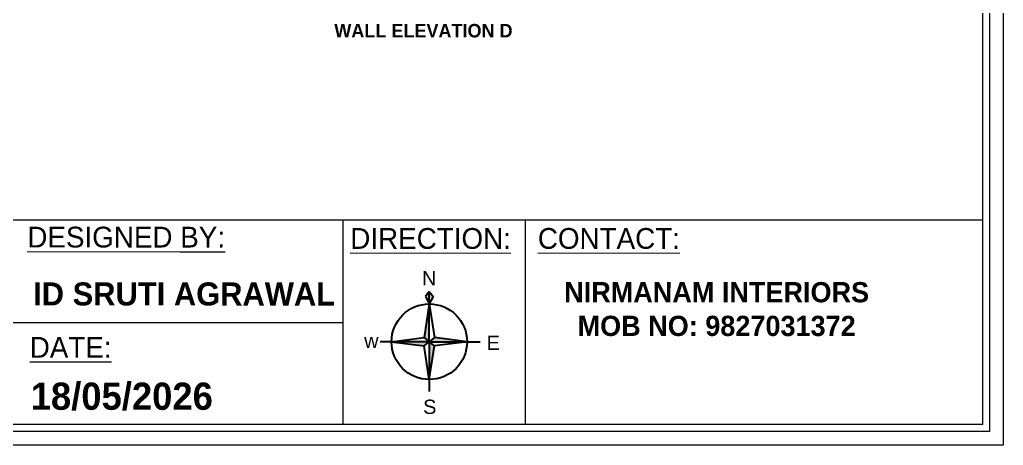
# Model space of a CAD drawing. Header units: inches. Extents: x 15448 to 46480, y -8154 to 0.
# Drawn here: x 22336.7 to 22628.6, y -6235.4 to -6109.1 of the extents above; entities that cross this region are included whole.
import ezdxf

# ---------------------------------------------------------------- set-up
doc = ezdxf.new("R2010")
doc.units = ezdxf.units.IN
doc.header["$MEASUREMENT"] = 0
for name, color, linetype in [('ELE', 5, 'Continuous'), ('FUR', 42, 'Continuous'), ('furni', 253, 'Continuous')]:
    doc.layers.add(name, color=color, linetype=linetype)
doc.styles.add('HEMI', font='stylu.ttf')
doc.styles.get("Standard").update_dxf_attribs({"font": 'arial.ttf'})

# ---------------------------------------------------------------- blocks, each defined once
blk = doc.blocks.new('A$C470D500B')
at = {"layer": 'ELE', "true_color": 0xed1f24}
h = blk.add_hatch(color=240, dxfattribs=at)
h.paths.add_polyline_path([(25.36, 49.16), (23.85, 47.28), (25.36, 44.35)])
h.paths.add_polyline_path([(25.36, 44.35), (26.88, 47.28), (25.36, 49.16)])
at = {"layer": 'ELE', "true_color": 0x000000}
h = blk.add_hatch(color=18, dxfattribs=at)
h.paths.add_polyline_path([(27.34, 28.11), (25.36, 29.71), (25.36, 15.08)])
h.paths.add_polyline_path([(40, 29.71), (27.34, 31.31), (25.36, 29.71)])
h.paths.add_polyline_path([(25.36, 44.35), (23.38, 31.31), (25.36, 29.71)])
h.paths.add_polyline_path([(23.38, 28.11), (25.36, 29.71), (10.73, 29.71)])
at = {"layer": 'ELE', "color": 240, "true_color": 0xed1f24}
for p, q in [((25.36, 49.16), (23.85, 47.28)), ((23.85, 47.28), (25.36, 44.35)), ((25.36, 49.16), (26.88, 47.28)), ((25.36, 44.35), (25.36, 49.16)), ((26.88, 47.28), (25.36, 44.35))]:
    blk.add_line(p, q, dxfattribs=at)
at = {"layer": 'ELE', "color": 18, "true_color": 0x000000}
for p, q in [((25.36, 44.35), (23.38, 31.31)), ((25.36, 29.71), (25.36, 44.35)), ((25.36, 44.35), (27.34, 31.31)), ((10.73, 29.71), (23.38, 31.31)), ((23.38, 31.31), (25.36, 29.71)), ((27.34, 31.31), (25.36, 29.71)), ((40, 29.71), (27.34, 31.31)), ((10.73, 29.71), (6.3, 29.71)), ((10.73, 29.71), (6.3, 29.71)), ((25.36, 29.71), (10.73, 29.71)), ((10.73, 29.71), (23.38, 28.11)), ((23.38, 28.11), (25.36, 29.71)), ((25.36, 15.08), (23.38, 28.11)), ((25.36, 29.71), (25.36, 15.08)), ((27.34, 28.11), (25.36, 29.71)), ((25.36, 29.71), (40, 29.71)), ((25.36, 15.08), (27.34, 28.11)), ((40, 29.71), (27.34, 28.11)), ((40, 29.71), (45.12, 29.71)), ((40, 29.71), (45.12, 29.71)), ((25.36, 15.08), (25.36, 10.4))]:
    blk.add_line(p, q, dxfattribs=at)
blk.add_circle((25.36, 29.71), 14.63, dxfattribs=at)
at = {"layer": 'ELE', "color": 240, "true_color": 0xed1f24}
blk.add_text('N', height=5.54, dxfattribs=at).set_placement((22.5, 51.52))
at = {"layer": 'ELE', "color": 18, "true_color": 0x000000}
for s, p in [('w', (0.11, 27.33)), ('E', (47.54, 26.51)), ('S', (22.95, 1.72))]:
    blk.add_text(s, height=5.54, dxfattribs=at).set_placement(p)

msp = doc.modelspace()

# ---------------------------------------------------------------- linework, layer by layer
at = {"color": 18, "lineweight": 5, "true_color": 0x000000}
for p, q in [((22432.62, -6168.65), (22432.62, -6229.25)), ((22486.68, -6168.65), (22486.68, -6229.25)), ((22334.44, -6198.95), (22432.62, -6198.95))]:
    msp.add_line(p, q, dxfattribs=at)
at = {"layer": 'furni', "color": 18, "lineweight": 5, "true_color": 0x000000}
msp.add_line((22622.43, -6168.65), (22140.98, -6168.65), dxfattribs=at)
for points in [[(22134.81, -6235.42), (22134.81, -5544.42), (22628.6, -5544.42), (22628.6, -6235.42)], [(22138.93, -6231.31), (22138.93, -5548.53), (22624.49, -5548.53), (22624.49, -6231.31)], [(22140.98, -6229.25), (22140.98, -5550.58), (22622.43, -5550.58), (22622.43, -6229.25)]]:
    msp.add_lwpolyline(points, close=True, dxfattribs=at)

# ---------------------------------------------------------------- block references
at = {"layer": 'FUR', "lineweight": 5, "xscale": 0.7659160804203751, "yscale": 0.7659160804203751, "zscale": 0.7659160804203751}
msp.add_blockref('A$C470D500B', (22438.85, -6227.43), dxfattribs=at)

# ---------------------------------------------------------------- texts
at = {"color": 0, "lineweight": 5, "insert": (22487.67, -6110.38), "char_height": 4, "width": 62.2823, "attachment_point": 3, "rotation": 0.0094, "style": 'HEMI'}
msp.add_mtext('\\pxqc;{\\fStylus BT|b1|i0|c0|p34;WALL ELEVATION D}', dxfattribs=at)
at = {"lineweight": 5, "attachment_point": 1, "rotation": 359.9906, "style": 'HEMI'}
for s, insert, char_height, width in [('{\\LDESIGNED BY:}', (22338.99, -6170.55), 6.1679, 65.1563), ('{\\LDIRECTION:}', (22434.82, -6170.95), 6.1679, 47.7083), ('{\\LCONTACT:}', (22490.48, -6170.95), 6.1679, 47.7083), ('{\\fStylus BT|b1|i0|c0|p34;ID SRUTI AGRAWAL}', (22340.72, -6187.07), 6.8532, 90.8966), ('\\pxqc;{\\fStylus BT|b1|i0|c0|p34;NIRMANAM INTERIORS\\PMOB NO: 9827031372}', (22492.51, -6186.97), 6, 102.0407), ('{\\LDATE:}', (22339.71, -6203.27), 6.168, 47.7083), ('{\\fStylus BT|b1|i0|c0|p34;18/05/2026}', (22339.99, -6216.8), 8.0774, 62.4787)]:
    msp.add_mtext(s, dxfattribs=dict(at, insert=insert, char_height=char_height, width=width))

doc.saveas('drawing.dxf')
